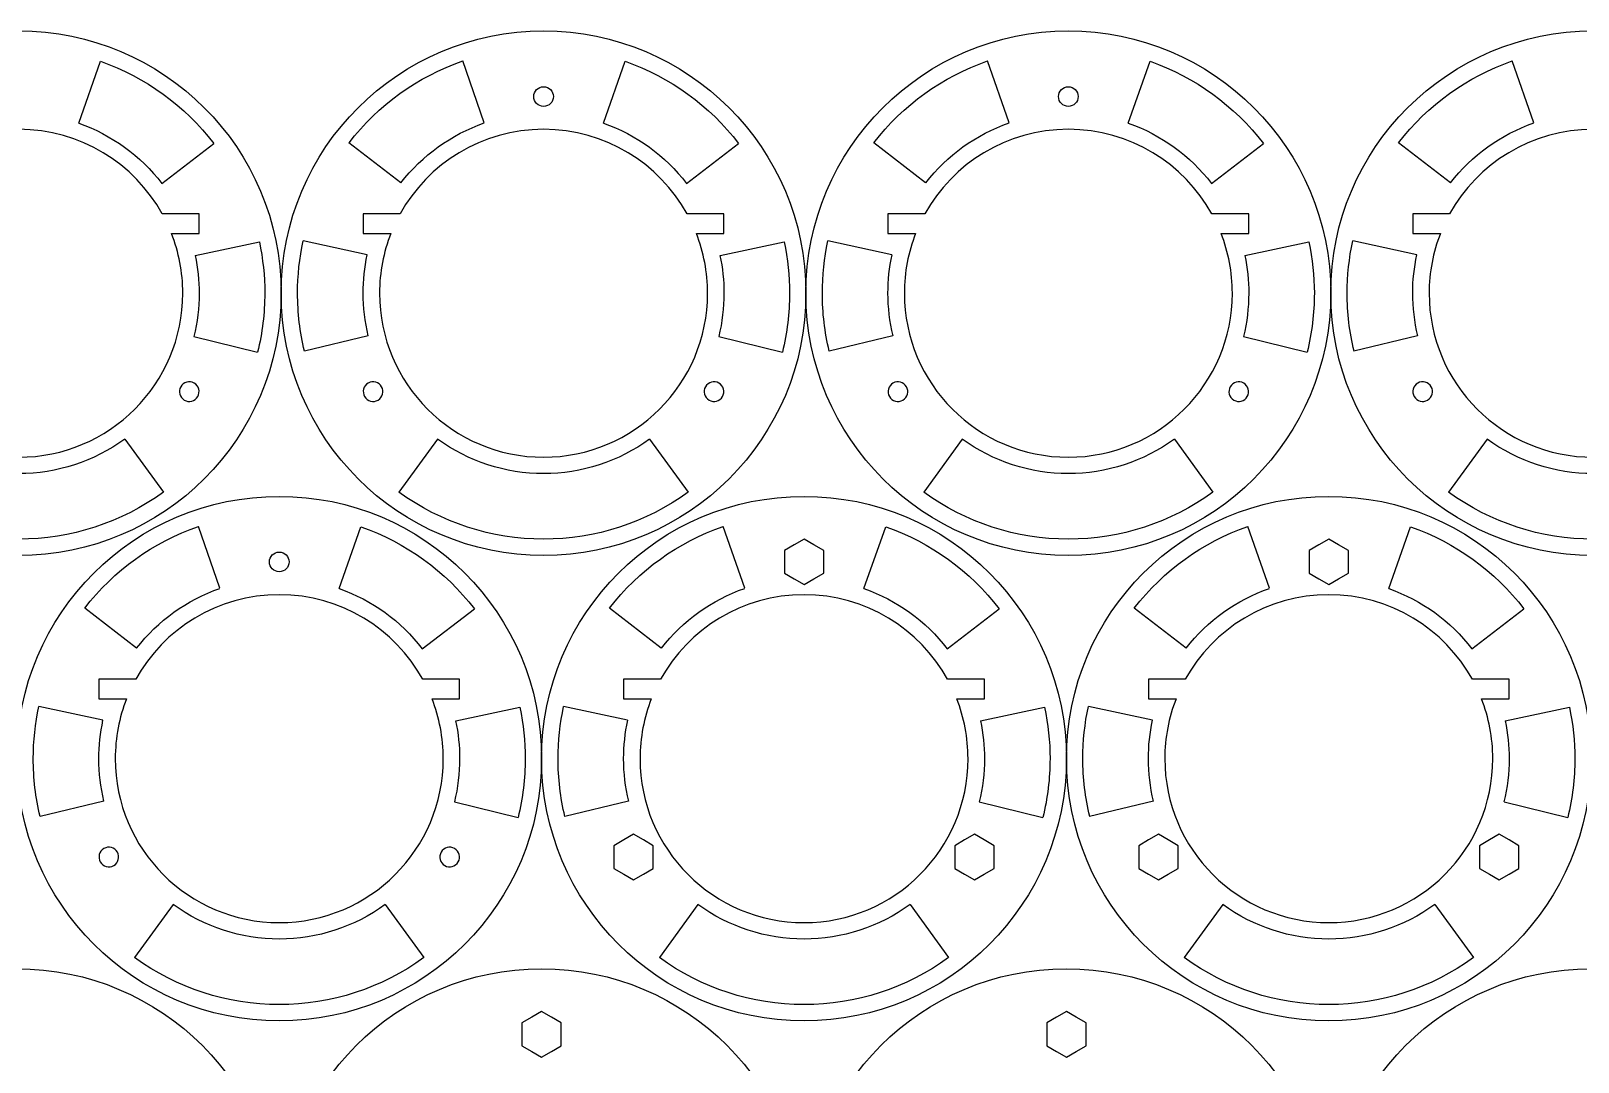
# Model space of a CAD drawing. Extents: x -293 to 296, y -93 to 191.
# Drawn here: x -171.3 to 64.6, y 33.7 to 190.9 of the extents above; entities that cross this region are included whole.
import ezdxf

# ---------------------------------------------------------------- set-up
doc = ezdxf.new("R2010")
doc.units = 0
doc.header["$MEASUREMENT"] = 0
doc.layers.add('LAYER_1', color=7, linetype='CONTINUOUS')

msp = doc.modelspace()

# ---------------------------------------------------------------- linework, layer by layer
at = {"layer": 'LAYER_1', "color": 250}
for centre, major_axis in [((-173.1395, 150.9006), (0, 40.0001)), ((-93.1395, 150.9006), (0, 40.0001)), ((-13.1395, 150.9006), (0, 40.0001)), ((66.8605, 150.9006), (0, 40.0001)), ((-93.1396, 180.9007), (0, 1.5)), ((-13.1396, 180.9007), (0, 1.5)), ((-133.4332, 79.934), (0, 40.0001)), ((-53.4332, 79.934), (0, 40.0001)), ((26.5668, 79.934), (0, 40.0001)), ((-133.4333, 109.9341), (0, 1.5)), ((-173.4395, 7.9006), (0, 40.0001)), ((-93.4395, 7.9006), (0, 40.0001)), ((-13.4395, 7.9006), (0, 40.0001)), ((66.5605, 7.9006), (0, 40.0001))]:
    msp.add_ellipse(centre, major_axis=major_axis, ratio=1, dxfattribs=at)
for points in [[(-164.0027, 176.8463), (-164.0027, 176.8463), (-160.6836, 186.2716), (-160.6836, 186.2716)], [(-160.6837, 186.2716), (-153.8297, 183.858), (-147.8246, 179.5051), (-143.3985, 173.7418)], [(-122.7962, 173.8515), (-118.3495, 179.5976), (-112.3291, 183.9281), (-105.4671, 186.3165)], [(-102.1857, 176.8781), (-102.1857, 176.8781), (-105.4671, 186.3166), (-105.4671, 186.3166)], [(-84.0027, 176.8463), (-84.0027, 176.8463), (-80.6836, 186.2716), (-80.6836, 186.2716)], [(-80.6837, 186.2716), (-73.8297, 183.858), (-67.8246, 179.5051), (-63.3985, 173.7418)], [(-42.7962, 173.8515), (-38.3495, 179.5976), (-32.3291, 183.9281), (-25.4671, 186.3165)], [(-22.1857, 176.8781), (-22.1857, 176.8781), (-25.4671, 186.3166), (-25.4671, 186.3166)], [(-4.0027, 176.8463), (-4.0027, 176.8463), (-0.6836, 186.2716), (-0.6836, 186.2716)], [(-0.6837, 186.2716), (6.1703, 183.858), (12.1754, 179.5051), (16.6015, 173.7418)], [(37.2038, 173.8515), (41.6505, 179.5976), (47.6709, 183.9281), (54.5329, 186.3165)], [(57.8143, 176.8781), (57.8143, 176.8781), (54.5329, 186.3166), (54.5329, 186.3166)], [(-164.0052, 176.8394), (-158.979, 175.0693), (-154.5752, 171.8771), (-151.3294, 167.6509)], [(-114.8898, 167.7287), (-111.6293, 171.9427), (-107.2151, 175.1189), (-102.1834, 176.871)], [(-84.0052, 176.8394), (-78.979, 175.0693), (-74.5752, 171.8771), (-71.3294, 167.6509)], [(-34.8898, 167.7287), (-31.6293, 171.9427), (-27.2151, 175.1189), (-22.1834, 176.871)], [(-4.0052, 176.8394), (1.021, 175.0693), (5.4248, 171.8771), (8.6706, 167.6509)], [(45.1102, 167.7287), (48.3707, 171.9427), (52.7849, 175.1189), (57.8166, 176.871)], [(-151.3283, 167.6517), (-151.3283, 167.6517), (-143.3985, 173.7419), (-143.3985, 173.7419)], [(-114.8968, 167.7343), (-114.8968, 167.7343), (-122.8022, 173.8561), (-122.8022, 173.8561)], [(-71.3283, 167.6517), (-71.3283, 167.6517), (-63.3985, 173.7419), (-63.3985, 173.7419)], [(-34.8968, 167.7343), (-34.8968, 167.7343), (-42.8022, 173.8561), (-42.8022, 173.8561)], [(8.6717, 167.6517), (8.6717, 167.6517), (16.6015, 173.7419), (16.6015, 173.7419)], [(45.1032, 167.7343), (45.1032, 167.7343), (37.1978, 173.8561), (37.1978, 173.8561)], [(-146.2404, 156.645), (-146.2404, 156.645), (-136.4665, 158.7322), (-136.4665, 158.7322)], [(-120.0287, 156.748), (-120.0287, 156.748), (-129.7942, 158.8743), (-129.7942, 158.8743)], [(-66.2404, 156.645), (-66.2404, 156.645), (-56.4665, 158.7322), (-56.4665, 158.7322)], [(-40.0287, 156.748), (-40.0287, 156.748), (-49.7942, 158.8743), (-49.7942, 158.8743)], [(13.7596, 156.645), (13.7596, 156.645), (23.5335, 158.7322), (23.5335, 158.7322)], [(39.9713, 156.748), (39.9713, 156.748), (30.2058, 158.8743), (30.2058, 158.8743)], [(-146.4306, 144.3254), (-146.4306, 144.3254), (-136.7268, 141.9366), (-136.7268, 141.9366)], [(-119.8878, 144.4278), (-119.8878, 144.4278), (-129.6011, 142.0778), (-129.6011, 142.0778)], [(-66.4306, 144.3254), (-66.4306, 144.3254), (-56.7268, 141.9366), (-56.7268, 141.9366)], [(-39.8878, 144.4278), (-39.8878, 144.4278), (-49.6011, 142.0778), (-49.6011, 142.0778)], [(13.5694, 144.3254), (13.5694, 144.3254), (23.2732, 141.9366), (23.2732, 141.9366)], [(40.1122, 144.4278), (40.1122, 144.4278), (30.3989, 142.0778), (30.3989, 142.0778)], [(-156.9743, 128.6511), (-156.9743, 128.6511), (-151.0977, 120.5626), (-151.0977, 120.5626)], [(-109.3048, 128.6511), (-109.3048, 128.6511), (-115.1815, 120.5626), (-115.1815, 120.5626)], [(-76.9743, 128.6511), (-76.9743, 128.6511), (-71.0977, 120.5626), (-71.0977, 120.5626)], [(-29.3048, 128.6511), (-29.3048, 128.6511), (-35.1815, 120.5626), (-35.1815, 120.5626)], [(3.0257, 128.6511), (3.0257, 128.6511), (8.9023, 120.5626), (8.9023, 120.5626)], [(50.6952, 128.6511), (50.6952, 128.6511), (44.8185, 120.5626), (44.8185, 120.5626)], [(-163.0899, 102.8849), (-158.6432, 108.631), (-152.6228, 112.9615), (-145.7608, 115.3499)], [(-142.4794, 105.9115), (-142.4794, 105.9115), (-145.7608, 115.35), (-145.7608, 115.35)], [(-124.2964, 105.8797), (-124.2964, 105.8797), (-120.9773, 115.305), (-120.9773, 115.305)], [(-120.9774, 115.305), (-114.1234, 112.8914), (-108.1183, 108.5385), (-103.6922, 102.7752)], [(-83.0899, 102.8849), (-78.6432, 108.631), (-72.6228, 112.9615), (-65.7608, 115.3499)], [(-62.4794, 105.9115), (-62.4794, 105.9115), (-65.7608, 115.35), (-65.7608, 115.35)], [(-44.2964, 105.8797), (-44.2964, 105.8797), (-40.9773, 115.305), (-40.9773, 115.305)], [(-40.9774, 115.305), (-34.1234, 112.8914), (-28.1183, 108.5385), (-23.6922, 102.7752)], [(-3.0899, 102.8849), (1.3568, 108.631), (7.3772, 112.9615), (14.2392, 115.3499)], [(17.5206, 105.9115), (17.5206, 105.9115), (14.2392, 115.35), (14.2392, 115.35)], [(35.7036, 105.8797), (35.7036, 105.8797), (39.0227, 115.305), (39.0227, 115.305)], [(39.0226, 115.305), (45.8766, 112.8914), (51.8817, 108.5385), (56.3078, 102.7752)], [(-155.1835, 96.7621), (-151.923, 100.9761), (-147.5088, 104.1523), (-142.4771, 105.9044)], [(-124.2989, 105.8728), (-119.2727, 104.1027), (-114.8689, 100.9105), (-111.6231, 96.6843)], [(-75.1835, 96.7621), (-71.923, 100.9761), (-67.5088, 104.1523), (-62.4771, 105.9044)], [(-44.2989, 105.8728), (-39.2727, 104.1027), (-34.8689, 100.9105), (-31.6231, 96.6843)], [(4.8165, 96.7621), (8.077, 100.9761), (12.4912, 104.1523), (17.5229, 105.9044)], [(35.7011, 105.8728), (40.7273, 104.1027), (45.1311, 100.9105), (48.3769, 96.6843)], [(-155.1905, 96.7677), (-155.1905, 96.7677), (-163.0959, 102.8895), (-163.0959, 102.8895)], [(-111.622, 96.6851), (-111.622, 96.6851), (-103.6922, 102.7753), (-103.6922, 102.7753)], [(-75.1905, 96.7677), (-75.1905, 96.7677), (-83.0959, 102.8895), (-83.0959, 102.8895)], [(-31.622, 96.6851), (-31.622, 96.6851), (-23.6922, 102.7753), (-23.6922, 102.7753)], [(4.8095, 96.7677), (4.8095, 96.7677), (-3.0959, 102.8895), (-3.0959, 102.8895)], [(48.378, 96.6851), (48.378, 96.6851), (56.3078, 102.7753), (56.3078, 102.7753)], [(-160.3224, 85.7814), (-160.3224, 85.7814), (-170.0879, 87.9077), (-170.0879, 87.9077)], [(-106.5341, 85.6784), (-106.5341, 85.6784), (-96.7602, 87.7656), (-96.7602, 87.7656)], [(-80.3224, 85.7814), (-80.3224, 85.7814), (-90.0879, 87.9077), (-90.0879, 87.9077)], [(-26.5341, 85.6784), (-26.5341, 85.6784), (-16.7602, 87.7656), (-16.7602, 87.7656)], [(-0.3224, 85.7814), (-0.3224, 85.7814), (-10.0879, 87.9077), (-10.0879, 87.9077)], [(53.4659, 85.6784), (53.4659, 85.6784), (63.2398, 87.7656), (63.2398, 87.7656)], [(-160.1815, 73.4612), (-160.1815, 73.4612), (-169.8948, 71.1112), (-169.8948, 71.1112)], [(-106.7243, 73.3588), (-106.7243, 73.3588), (-97.0205, 70.97), (-97.0205, 70.97)], [(-80.1815, 73.4612), (-80.1815, 73.4612), (-89.8948, 71.1112), (-89.8948, 71.1112)], [(-26.7243, 73.3588), (-26.7243, 73.3588), (-17.0205, 70.97), (-17.0205, 70.97)], [(-0.1815, 73.4612), (-0.1815, 73.4612), (-9.8948, 71.1112), (-9.8948, 71.1112)], [(53.2757, 73.3588), (53.2757, 73.3588), (62.9795, 70.97), (62.9795, 70.97)], [(-149.5985, 57.6845), (-149.5985, 57.6845), (-155.4752, 49.596), (-155.4752, 49.596)], [(-117.268, 57.6845), (-117.268, 57.6845), (-111.3914, 49.596), (-111.3914, 49.596)], [(-69.5985, 57.6845), (-69.5985, 57.6845), (-75.4752, 49.596), (-75.4752, 49.596)], [(-37.268, 57.6845), (-37.268, 57.6845), (-31.3914, 49.596), (-31.3914, 49.596)], [(10.4015, 57.6845), (10.4015, 57.6845), (4.5248, 49.596), (4.5248, 49.596)], [(42.732, 57.6845), (42.732, 57.6845), (48.6086, 49.596), (48.6086, 49.596)]]:
    msp.add_open_spline(points, degree=3, dxfattribs=at)
for points, knots in [([(-200.6396, 163.0007), (-200.6396, 163.0007), (-195.0196, 163.0007), (-195.0196, 163.0007), (-195.0196, 163.0007), (-190.7567, 170.6927), (-182.5569, 175.9007), (-173.1396, 175.9007), (-173.1396, 175.9007), (-163.7223, 175.9007), (-155.5225, 170.6927), (-151.2596, 163.0007), (-151.2596, 163.0007), (-151.2596, 163.0007), (-145.6396, 163.0007), (-145.6396, 163.0007), (-145.6396, 163.0007), (-145.6396, 163.0007), (-145.6396, 160.0007), (-145.6396, 160.0007), (-145.6396, 160.0007), (-145.6396, 160.0007), (-149.8483, 160.0007), (-149.8483, 160.0007), (-149.8483, 160.0007), (-148.7452, 157.1808), (-148.1396, 154.1115), (-148.1396, 150.9007), (-148.1396, 150.9007), (-148.1396, 137.0936), (-159.3325, 125.9007), (-173.1396, 125.9007), (-173.1396, 125.9007), (-186.9467, 125.9007), (-198.1396, 137.0936), (-198.1396, 150.9007), (-198.1396, 150.9007), (-198.1396, 154.1115), (-197.534, 157.1808), (-196.4309, 160.0007), (-196.4309, 160.0007), (-196.4309, 160.0007), (-200.6396, 160.0007), (-200.6396, 160.0007), (-200.6396, 160.0007), (-200.6396, 160.0007), (-200.6396, 163.0007), (-200.6396, 163.0007)], [0, 0, 0, 0, 0.07692308, 0.07692308, 0.07692308, 0.07692308, 0.15384615, 0.15384615, 0.15384615, 0.15384615, 0.23076923, 0.23076923, 0.23076923, 0.23076923, 0.30769231, 0.30769231, 0.30769231, 0.30769231, 0.38461538, 0.38461538, 0.38461538, 0.38461538, 0.46153846, 0.46153846, 0.46153846, 0.46153846, 0.53846154, 0.53846154, 0.53846154, 0.53846154, 0.61538462, 0.61538462, 0.61538462, 0.61538462, 0.69230769, 0.69230769, 0.69230769, 0.69230769, 0.76923077, 0.76923077, 0.76923077, 0.76923077, 0.84615385, 0.84615385, 0.84615385, 0.84615385, 1, 1, 1, 1]), ([(-120.6396, 163.0007), (-120.6396, 163.0007), (-115.0196, 163.0007), (-115.0196, 163.0007), (-115.0196, 163.0007), (-110.7567, 170.6927), (-102.5569, 175.9007), (-93.1396, 175.9007), (-93.1396, 175.9007), (-83.7223, 175.9007), (-75.5225, 170.6927), (-71.2596, 163.0007), (-71.2596, 163.0007), (-71.2596, 163.0007), (-65.6396, 163.0007), (-65.6396, 163.0007), (-65.6396, 163.0007), (-65.6396, 163.0007), (-65.6396, 160.0007), (-65.6396, 160.0007), (-65.6396, 160.0007), (-65.6396, 160.0007), (-69.8483, 160.0007), (-69.8483, 160.0007), (-69.8483, 160.0007), (-68.7452, 157.1808), (-68.1396, 154.1115), (-68.1396, 150.9007), (-68.1396, 150.9007), (-68.1396, 137.0936), (-79.3325, 125.9007), (-93.1396, 125.9007), (-93.1396, 125.9007), (-106.9467, 125.9007), (-118.1396, 137.0936), (-118.1396, 150.9007), (-118.1396, 150.9007), (-118.1396, 154.1115), (-117.534, 157.1808), (-116.4309, 160.0007), (-116.4309, 160.0007), (-116.4309, 160.0007), (-120.6396, 160.0007), (-120.6396, 160.0007), (-120.6396, 160.0007), (-120.6396, 160.0007), (-120.6396, 163.0007), (-120.6396, 163.0007)], [0, 0, 0, 0, 0.07692308, 0.07692308, 0.07692308, 0.07692308, 0.15384615, 0.15384615, 0.15384615, 0.15384615, 0.23076923, 0.23076923, 0.23076923, 0.23076923, 0.30769231, 0.30769231, 0.30769231, 0.30769231, 0.38461538, 0.38461538, 0.38461538, 0.38461538, 0.46153846, 0.46153846, 0.46153846, 0.46153846, 0.53846154, 0.53846154, 0.53846154, 0.53846154, 0.61538462, 0.61538462, 0.61538462, 0.61538462, 0.69230769, 0.69230769, 0.69230769, 0.69230769, 0.76923077, 0.76923077, 0.76923077, 0.76923077, 0.84615385, 0.84615385, 0.84615385, 0.84615385, 1, 1, 1, 1]), ([(-40.6396, 163.0007), (-40.6396, 163.0007), (-35.0196, 163.0007), (-35.0196, 163.0007), (-35.0196, 163.0007), (-30.7567, 170.6927), (-22.5569, 175.9007), (-13.1396, 175.9007), (-13.1396, 175.9007), (-3.7223, 175.9007), (4.4775, 170.6927), (8.7404, 163.0007), (8.7404, 163.0007), (8.7404, 163.0007), (14.3604, 163.0007), (14.3604, 163.0007), (14.3604, 163.0007), (14.3604, 163.0007), (14.3604, 160.0007), (14.3604, 160.0007), (14.3604, 160.0007), (14.3604, 160.0007), (10.1517, 160.0007), (10.1517, 160.0007), (10.1517, 160.0007), (11.2548, 157.1808), (11.8604, 154.1115), (11.8604, 150.9007), (11.8604, 150.9007), (11.8604, 137.0936), (0.6675, 125.9007), (-13.1396, 125.9007), (-13.1396, 125.9007), (-26.9467, 125.9007), (-38.1396, 137.0936), (-38.1396, 150.9007), (-38.1396, 150.9007), (-38.1396, 154.1115), (-37.534, 157.1808), (-36.4309, 160.0007), (-36.4309, 160.0007), (-36.4309, 160.0007), (-40.6396, 160.0007), (-40.6396, 160.0007), (-40.6396, 160.0007), (-40.6396, 160.0007), (-40.6396, 163.0007), (-40.6396, 163.0007)], [0, 0, 0, 0, 0.07692308, 0.07692308, 0.07692308, 0.07692308, 0.15384615, 0.15384615, 0.15384615, 0.15384615, 0.23076923, 0.23076923, 0.23076923, 0.23076923, 0.30769231, 0.30769231, 0.30769231, 0.30769231, 0.38461538, 0.38461538, 0.38461538, 0.38461538, 0.46153846, 0.46153846, 0.46153846, 0.46153846, 0.53846154, 0.53846154, 0.53846154, 0.53846154, 0.61538462, 0.61538462, 0.61538462, 0.61538462, 0.69230769, 0.69230769, 0.69230769, 0.69230769, 0.76923077, 0.76923077, 0.76923077, 0.76923077, 0.84615385, 0.84615385, 0.84615385, 0.84615385, 1, 1, 1, 1]), ([(39.3604, 163.0007), (39.3604, 163.0007), (44.9804, 163.0007), (44.9804, 163.0007), (44.9804, 163.0007), (49.2433, 170.6927), (57.4431, 175.9007), (66.8604, 175.9007), (66.8604, 175.9007), (76.2777, 175.9007), (84.4775, 170.6927), (88.7404, 163.0007), (88.7404, 163.0007), (88.7404, 163.0007), (94.3604, 163.0007), (94.3604, 163.0007), (94.3604, 163.0007), (94.3604, 163.0007), (94.3604, 160.0007), (94.3604, 160.0007), (94.3604, 160.0007), (94.3604, 160.0007), (90.1517, 160.0007), (90.1517, 160.0007), (90.1517, 160.0007), (91.2548, 157.1808), (91.8604, 154.1115), (91.8604, 150.9007), (91.8604, 150.9007), (91.8604, 137.0936), (80.6675, 125.9007), (66.8604, 125.9007), (66.8604, 125.9007), (53.0533, 125.9007), (41.8604, 137.0936), (41.8604, 150.9007), (41.8604, 150.9007), (41.8604, 154.1115), (42.466, 157.1808), (43.5691, 160.0007), (43.5691, 160.0007), (43.5691, 160.0007), (39.3604, 160.0007), (39.3604, 160.0007), (39.3604, 160.0007), (39.3604, 160.0007), (39.3604, 163.0007), (39.3604, 163.0007)], [0, 0, 0, 0, 0.07692308, 0.07692308, 0.07692308, 0.07692308, 0.15384615, 0.15384615, 0.15384615, 0.15384615, 0.23076923, 0.23076923, 0.23076923, 0.23076923, 0.30769231, 0.30769231, 0.30769231, 0.30769231, 0.38461538, 0.38461538, 0.38461538, 0.38461538, 0.46153846, 0.46153846, 0.46153846, 0.46153846, 0.53846154, 0.53846154, 0.53846154, 0.53846154, 0.61538462, 0.61538462, 0.61538462, 0.61538462, 0.69230769, 0.69230769, 0.69230769, 0.69230769, 0.76923077, 0.76923077, 0.76923077, 0.76923077, 0.84615385, 0.84615385, 0.84615385, 0.84615385, 1, 1, 1, 1]), ([(-136.4665, 158.7324), (-135.9168, 156.1579), (-135.6396, 153.5331), (-135.6396, 150.9007), (-135.6396, 150.9007), (-135.6396, 147.8799), (-136.0046, 144.87), (-136.7268, 141.9366)], [0, 0, 0, 0, 0.33333333, 0.33333333, 0.33333333, 0.33333333, 1, 1, 1, 1]), ([(-129.5877, 142.0811), (-130.2866, 144.9689), (-130.6396, 147.9295), (-130.6396, 150.9007), (-130.6396, 150.9007), (-130.6396, 153.5808), (-130.3523, 156.2532), (-129.7826, 158.8719)], [0, 0, 0, 0, 0.33333333, 0.33333333, 0.33333333, 0.33333333, 1, 1, 1, 1]), ([(-56.4665, 158.7324), (-55.9168, 156.1579), (-55.6396, 153.5331), (-55.6396, 150.9007), (-55.6396, 150.9007), (-55.6396, 147.8799), (-56.0046, 144.87), (-56.7268, 141.9366)], [0, 0, 0, 0, 0.33333333, 0.33333333, 0.33333333, 0.33333333, 1, 1, 1, 1]), ([(-49.5877, 142.0811), (-50.2866, 144.9689), (-50.6396, 147.9295), (-50.6396, 150.9007), (-50.6396, 150.9007), (-50.6396, 153.5808), (-50.3523, 156.2532), (-49.7826, 158.8719)], [0, 0, 0, 0, 0.33333333, 0.33333333, 0.33333333, 0.33333333, 1, 1, 1, 1]), ([(23.5335, 158.7324), (24.0832, 156.1579), (24.3604, 153.5331), (24.3604, 150.9007), (24.3604, 150.9007), (24.3604, 147.8799), (23.9954, 144.87), (23.2732, 141.9366)], [0, 0, 0, 0, 0.33333333, 0.33333333, 0.33333333, 0.33333333, 1, 1, 1, 1]), ([(30.4123, 142.0811), (29.7134, 144.9689), (29.3604, 147.9295), (29.3604, 150.9007), (29.3604, 150.9007), (29.3604, 153.5808), (29.6477, 156.2532), (30.2174, 158.8719)], [0, 0, 0, 0, 0.33333333, 0.33333333, 0.33333333, 0.33333333, 1, 1, 1, 1]), ([(-146.246, 156.6439), (-145.8429, 154.7561), (-145.6396, 152.8311), (-145.6396, 150.9007), (-145.6396, 150.9007), (-145.6396, 148.6854), (-145.9072, 146.4782), (-146.4368, 144.327)], [0, 0, 0, 0, 0.33333333, 0.33333333, 0.33333333, 0.33333333, 1, 1, 1, 1]), ([(-119.8681, 144.4327), (-120.3806, 146.5504), (-120.6396, 148.7217), (-120.6396, 150.9007), (-120.6396, 150.9007), (-120.6396, 152.8654), (-120.429, 154.8246), (-120.0115, 156.7444)], [0, 0, 0, 0, 0.33333333, 0.33333333, 0.33333333, 0.33333333, 1, 1, 1, 1]), ([(-66.246, 156.6439), (-65.8429, 154.7561), (-65.6396, 152.8311), (-65.6396, 150.9007), (-65.6396, 150.9007), (-65.6396, 148.6854), (-65.9072, 146.4782), (-66.4368, 144.327)], [0, 0, 0, 0, 0.33333333, 0.33333333, 0.33333333, 0.33333333, 1, 1, 1, 1]), ([(-39.8681, 144.4327), (-40.3806, 146.5504), (-40.6396, 148.7217), (-40.6396, 150.9007), (-40.6396, 150.9007), (-40.6396, 152.8654), (-40.429, 154.8246), (-40.0115, 156.7444)], [0, 0, 0, 0, 0.33333333, 0.33333333, 0.33333333, 0.33333333, 1, 1, 1, 1]), ([(13.754, 156.6439), (14.1571, 154.7561), (14.3604, 152.8311), (14.3604, 150.9007), (14.3604, 150.9007), (14.3604, 148.6854), (14.0928, 146.4782), (13.5632, 144.327)], [0, 0, 0, 0, 0.33333333, 0.33333333, 0.33333333, 0.33333333, 1, 1, 1, 1]), ([(40.1319, 144.4327), (39.6194, 146.5504), (39.3604, 148.7217), (39.3604, 150.9007), (39.3604, 150.9007), (39.3604, 152.8654), (39.571, 154.8246), (39.9885, 156.7444)], [0, 0, 0, 0, 0.33333333, 0.33333333, 0.33333333, 0.33333333, 1, 1, 1, 1]), ([(-145.86, 135.1508), (-146.2741, 134.4336), (-147.1914, 134.1878), (-147.9087, 134.6019), (-147.9087, 134.6019), (-148.626, 135.016), (-148.8718, 135.9333), (-148.4576, 136.6506), (-148.4576, 136.6506), (-148.0435, 137.3678), (-147.1263, 137.6136), (-146.409, 137.1995), (-146.409, 137.1995), (-145.6917, 136.7854), (-145.4459, 135.8681), (-145.86, 135.1508)], [0, 0, 0, 0, 0.2, 0.2, 0.2, 0.2, 0.4, 0.4, 0.4, 0.4, 0.6, 0.6, 0.6, 0.6, 1, 1, 1, 1]), ([(-120.4192, 135.1508), (-120.8333, 135.8681), (-120.5875, 136.7854), (-119.8702, 137.1995), (-119.8702, 137.1995), (-119.1529, 137.6136), (-118.2357, 137.3678), (-117.8215, 136.6506), (-117.8215, 136.6506), (-117.4074, 135.9333), (-117.6532, 135.016), (-118.3705, 134.6019), (-118.3705, 134.6019), (-119.0878, 134.1878), (-120.005, 134.4336), (-120.4192, 135.1508)], [0, 0, 0, 0, 0.2, 0.2, 0.2, 0.2, 0.4, 0.4, 0.4, 0.4, 0.6, 0.6, 0.6, 0.6, 1, 1, 1, 1]), ([(-65.86, 135.1508), (-66.2741, 134.4336), (-67.1914, 134.1878), (-67.9087, 134.6019), (-67.9087, 134.6019), (-68.626, 135.016), (-68.8718, 135.9333), (-68.4576, 136.6506), (-68.4576, 136.6506), (-68.0435, 137.3678), (-67.1263, 137.6136), (-66.409, 137.1995), (-66.409, 137.1995), (-65.6917, 136.7854), (-65.4459, 135.8681), (-65.86, 135.1508)], [0, 0, 0, 0, 0.2, 0.2, 0.2, 0.2, 0.4, 0.4, 0.4, 0.4, 0.6, 0.6, 0.6, 0.6, 1, 1, 1, 1]), ([(-40.4192, 135.1508), (-40.8333, 135.8681), (-40.5875, 136.7854), (-39.8702, 137.1995), (-39.8702, 137.1995), (-39.1529, 137.6136), (-38.2357, 137.3678), (-37.8215, 136.6506), (-37.8215, 136.6506), (-37.4074, 135.9333), (-37.6532, 135.016), (-38.3705, 134.6019), (-38.3705, 134.6019), (-39.0878, 134.1878), (-40.005, 134.4336), (-40.4192, 135.1508)], [0, 0, 0, 0, 0.2, 0.2, 0.2, 0.2, 0.4, 0.4, 0.4, 0.4, 0.6, 0.6, 0.6, 0.6, 1, 1, 1, 1]), ([(14.14, 135.1508), (13.7259, 134.4336), (12.8086, 134.1878), (12.0913, 134.6019), (12.0913, 134.6019), (11.374, 135.016), (11.1282, 135.9333), (11.5424, 136.6506), (11.5424, 136.6506), (11.9565, 137.3678), (12.8737, 137.6136), (13.591, 137.1995), (13.591, 137.1995), (14.3083, 136.7854), (14.5541, 135.8681), (14.14, 135.1508)], [0, 0, 0, 0, 0.2, 0.2, 0.2, 0.2, 0.4, 0.4, 0.4, 0.4, 0.6, 0.6, 0.6, 0.6, 1, 1, 1, 1]), ([(39.5808, 135.1508), (39.1667, 135.8681), (39.4125, 136.7854), (40.1298, 137.1995), (40.1298, 137.1995), (40.8471, 137.6136), (41.7643, 137.3678), (42.1785, 136.6506), (42.1785, 136.6506), (42.5926, 135.9333), (42.3468, 135.016), (41.6295, 134.6019), (41.6295, 134.6019), (40.9122, 134.1878), (39.995, 134.4336), (39.5808, 135.1508)], [0, 0, 0, 0, 0.2, 0.2, 0.2, 0.2, 0.4, 0.4, 0.4, 0.4, 0.6, 0.6, 0.6, 0.6, 1, 1, 1, 1]), ([(-156.9755, 128.6528), (-161.6738, 125.2393), (-167.3321, 123.4007), (-173.1396, 123.4007), (-173.1396, 123.4007), (-178.9471, 123.4007), (-184.6054, 125.2393), (-189.3037, 128.6528)], [0, 0, 0, 0, 0.33333333, 0.33333333, 0.33333333, 0.33333333, 1, 1, 1, 1]), ([(-76.9755, 128.6528), (-81.6738, 125.2393), (-87.3321, 123.4007), (-93.1396, 123.4007), (-93.1396, 123.4007), (-98.9471, 123.4007), (-104.6054, 125.2393), (-109.3037, 128.6528)], [0, 0, 0, 0, 0.33333333, 0.33333333, 0.33333333, 0.33333333, 1, 1, 1, 1]), ([(3.0245, 128.6528), (-1.6738, 125.2393), (-7.3321, 123.4007), (-13.1396, 123.4007), (-13.1396, 123.4007), (-18.9471, 123.4007), (-24.6054, 125.2393), (-29.3037, 128.6528)], [0, 0, 0, 0, 0.33333333, 0.33333333, 0.33333333, 0.33333333, 1, 1, 1, 1]), ([(83.0245, 128.6528), (78.3262, 125.2393), (72.6679, 123.4007), (66.8604, 123.4007), (66.8604, 123.4007), (61.0529, 123.4007), (55.3946, 125.2393), (50.6963, 128.6528)], [0, 0, 0, 0, 0.33333333, 0.33333333, 0.33333333, 0.33333333, 1, 1, 1, 1]), ([(-151.0976, 120.5627), (-157.5044, 115.9078), (-165.2203, 113.4007), (-173.1396, 113.4007), (-173.1396, 113.4007), (-181.0589, 113.4007), (-188.7749, 115.9078), (-195.1817, 120.5627)], [0, 0, 0, 0, 0.33333333, 0.33333333, 0.33333333, 0.33333333, 1, 1, 1, 1]), ([(-71.0976, 120.5627), (-77.5044, 115.9078), (-85.2203, 113.4007), (-93.1396, 113.4007), (-93.1396, 113.4007), (-101.0589, 113.4007), (-108.7749, 115.9078), (-115.1817, 120.5627)], [0, 0, 0, 0, 0.33333333, 0.33333333, 0.33333333, 0.33333333, 1, 1, 1, 1]), ([(8.9024, 120.5627), (2.4956, 115.9078), (-5.2203, 113.4007), (-13.1396, 113.4007), (-13.1396, 113.4007), (-21.0589, 113.4007), (-28.7749, 115.9078), (-35.1817, 120.5627)], [0, 0, 0, 0, 0.33333333, 0.33333333, 0.33333333, 0.33333333, 1, 1, 1, 1]), ([(88.9024, 120.5627), (82.4956, 115.9078), (74.7797, 113.4007), (66.8604, 113.4007), (66.8604, 113.4007), (58.9411, 113.4007), (51.2251, 115.9078), (44.8183, 120.5627)], [0, 0, 0, 0, 0.33333333, 0.33333333, 0.33333333, 0.33333333, 1, 1, 1, 1]), ([(-53.4333, 113.3983), (-53.4333, 113.3983), (-51.9333, 112.5322), (-51.9333, 112.5322), (-51.9333, 112.5322), (-51.9333, 112.5322), (-50.4333, 111.6662), (-50.4333, 111.6662), (-50.4333, 111.6662), (-50.4333, 111.6662), (-50.4333, 109.9341), (-50.4333, 109.9341), (-50.4333, 109.9341), (-50.4333, 109.9341), (-50.4333, 108.202), (-50.4333, 108.202), (-50.4333, 108.202), (-50.4333, 108.202), (-51.9333, 107.336), (-51.9333, 107.336), (-51.9333, 107.336), (-51.9333, 107.336), (-53.4333, 106.4699), (-53.4333, 106.4699), (-53.4333, 106.4699), (-53.4333, 106.4699), (-54.9333, 107.336), (-54.9333, 107.336), (-54.9333, 107.336), (-54.9333, 107.336), (-56.4333, 108.202), (-56.4333, 108.202), (-56.4333, 108.202), (-56.4333, 108.202), (-56.4333, 109.9341), (-56.4333, 109.9341), (-56.4333, 109.9341), (-56.4333, 109.9341), (-56.4333, 111.6662), (-56.4333, 111.6662), (-56.4333, 111.6662), (-56.4333, 111.6662), (-54.9333, 112.5322), (-54.9333, 112.5322), (-54.9333, 112.5322), (-54.9333, 112.5322), (-53.4333, 113.3983), (-53.4333, 113.3983)], [0, 0, 0, 0, 0.07692308, 0.07692308, 0.07692308, 0.07692308, 0.15384615, 0.15384615, 0.15384615, 0.15384615, 0.23076923, 0.23076923, 0.23076923, 0.23076923, 0.30769231, 0.30769231, 0.30769231, 0.30769231, 0.38461538, 0.38461538, 0.38461538, 0.38461538, 0.46153846, 0.46153846, 0.46153846, 0.46153846, 0.53846154, 0.53846154, 0.53846154, 0.53846154, 0.61538462, 0.61538462, 0.61538462, 0.61538462, 0.69230769, 0.69230769, 0.69230769, 0.69230769, 0.76923077, 0.76923077, 0.76923077, 0.76923077, 0.84615385, 0.84615385, 0.84615385, 0.84615385, 1, 1, 1, 1]), ([(26.5667, 113.3983), (26.5667, 113.3983), (28.0667, 112.5322), (28.0667, 112.5322), (28.0667, 112.5322), (28.0667, 112.5322), (29.5667, 111.6662), (29.5667, 111.6662), (29.5667, 111.6662), (29.5667, 111.6662), (29.5667, 109.9341), (29.5667, 109.9341), (29.5667, 109.9341), (29.5667, 109.9341), (29.5667, 108.202), (29.5667, 108.202), (29.5667, 108.202), (29.5667, 108.202), (28.0667, 107.336), (28.0667, 107.336), (28.0667, 107.336), (28.0667, 107.336), (26.5667, 106.4699), (26.5667, 106.4699), (26.5667, 106.4699), (26.5667, 106.4699), (25.0667, 107.336), (25.0667, 107.336), (25.0667, 107.336), (25.0667, 107.336), (23.5667, 108.202), (23.5667, 108.202), (23.5667, 108.202), (23.5667, 108.202), (23.5667, 109.9341), (23.5667, 109.9341), (23.5667, 109.9341), (23.5667, 109.9341), (23.5667, 111.6662), (23.5667, 111.6662), (23.5667, 111.6662), (23.5667, 111.6662), (25.0667, 112.5322), (25.0667, 112.5322), (25.0667, 112.5322), (25.0667, 112.5322), (26.5667, 113.3983), (26.5667, 113.3983)], [0, 0, 0, 0, 0.07692308, 0.07692308, 0.07692308, 0.07692308, 0.15384615, 0.15384615, 0.15384615, 0.15384615, 0.23076923, 0.23076923, 0.23076923, 0.23076923, 0.30769231, 0.30769231, 0.30769231, 0.30769231, 0.38461538, 0.38461538, 0.38461538, 0.38461538, 0.46153846, 0.46153846, 0.46153846, 0.46153846, 0.53846154, 0.53846154, 0.53846154, 0.53846154, 0.61538462, 0.61538462, 0.61538462, 0.61538462, 0.69230769, 0.69230769, 0.69230769, 0.69230769, 0.76923077, 0.76923077, 0.76923077, 0.76923077, 0.84615385, 0.84615385, 0.84615385, 0.84615385, 1, 1, 1, 1]), ([(-160.9333, 92.0341), (-160.9333, 92.0341), (-155.3133, 92.0341), (-155.3133, 92.0341), (-155.3133, 92.0341), (-151.0504, 99.7261), (-142.8506, 104.9341), (-133.4333, 104.9341), (-133.4333, 104.9341), (-124.016, 104.9341), (-115.8162, 99.7261), (-111.5533, 92.0341), (-111.5533, 92.0341), (-111.5533, 92.0341), (-105.9333, 92.0341), (-105.9333, 92.0341), (-105.9333, 92.0341), (-105.9333, 92.0341), (-105.9333, 89.0341), (-105.9333, 89.0341), (-105.9333, 89.0341), (-105.9333, 89.0341), (-110.142, 89.0341), (-110.142, 89.0341), (-110.142, 89.0341), (-109.0389, 86.2142), (-108.4333, 83.1449), (-108.4333, 79.9341), (-108.4333, 79.9341), (-108.4333, 66.127), (-119.6262, 54.9341), (-133.4333, 54.9341), (-133.4333, 54.9341), (-147.2404, 54.9341), (-158.4333, 66.127), (-158.4333, 79.9341), (-158.4333, 79.9341), (-158.4333, 83.1449), (-157.8277, 86.2142), (-156.7246, 89.0341), (-156.7246, 89.0341), (-156.7246, 89.0341), (-160.9333, 89.0341), (-160.9333, 89.0341), (-160.9333, 89.0341), (-160.9333, 89.0341), (-160.9333, 92.0341), (-160.9333, 92.0341)], [0, 0, 0, 0, 0.07692308, 0.07692308, 0.07692308, 0.07692308, 0.15384615, 0.15384615, 0.15384615, 0.15384615, 0.23076923, 0.23076923, 0.23076923, 0.23076923, 0.30769231, 0.30769231, 0.30769231, 0.30769231, 0.38461538, 0.38461538, 0.38461538, 0.38461538, 0.46153846, 0.46153846, 0.46153846, 0.46153846, 0.53846154, 0.53846154, 0.53846154, 0.53846154, 0.61538462, 0.61538462, 0.61538462, 0.61538462, 0.69230769, 0.69230769, 0.69230769, 0.69230769, 0.76923077, 0.76923077, 0.76923077, 0.76923077, 0.84615385, 0.84615385, 0.84615385, 0.84615385, 1, 1, 1, 1]), ([(-80.9333, 92.0341), (-80.9333, 92.0341), (-75.3133, 92.0341), (-75.3133, 92.0341), (-75.3133, 92.0341), (-71.0504, 99.7261), (-62.8506, 104.9341), (-53.4333, 104.9341), (-53.4333, 104.9341), (-44.016, 104.9341), (-35.8162, 99.7261), (-31.5533, 92.0341), (-31.5533, 92.0341), (-31.5533, 92.0341), (-25.9333, 92.0341), (-25.9333, 92.0341), (-25.9333, 92.0341), (-25.9333, 92.0341), (-25.9333, 89.0341), (-25.9333, 89.0341), (-25.9333, 89.0341), (-25.9333, 89.0341), (-30.142, 89.0341), (-30.142, 89.0341), (-30.142, 89.0341), (-29.0389, 86.2142), (-28.4333, 83.1449), (-28.4333, 79.9341), (-28.4333, 79.9341), (-28.4333, 66.127), (-39.6262, 54.9341), (-53.4333, 54.9341), (-53.4333, 54.9341), (-67.2404, 54.9341), (-78.4333, 66.127), (-78.4333, 79.9341), (-78.4333, 79.9341), (-78.4333, 83.1449), (-77.8277, 86.2142), (-76.7246, 89.0341), (-76.7246, 89.0341), (-76.7246, 89.0341), (-80.9333, 89.0341), (-80.9333, 89.0341), (-80.9333, 89.0341), (-80.9333, 89.0341), (-80.9333, 92.0341), (-80.9333, 92.0341)], [0, 0, 0, 0, 0.07692308, 0.07692308, 0.07692308, 0.07692308, 0.15384615, 0.15384615, 0.15384615, 0.15384615, 0.23076923, 0.23076923, 0.23076923, 0.23076923, 0.30769231, 0.30769231, 0.30769231, 0.30769231, 0.38461538, 0.38461538, 0.38461538, 0.38461538, 0.46153846, 0.46153846, 0.46153846, 0.46153846, 0.53846154, 0.53846154, 0.53846154, 0.53846154, 0.61538462, 0.61538462, 0.61538462, 0.61538462, 0.69230769, 0.69230769, 0.69230769, 0.69230769, 0.76923077, 0.76923077, 0.76923077, 0.76923077, 0.84615385, 0.84615385, 0.84615385, 0.84615385, 1, 1, 1, 1]), ([(-0.9333, 92.0341), (-0.9333, 92.0341), (4.6867, 92.0341), (4.6867, 92.0341), (4.6867, 92.0341), (8.9496, 99.7261), (17.1494, 104.9341), (26.5667, 104.9341), (26.5667, 104.9341), (35.984, 104.9341), (44.1838, 99.7261), (48.4467, 92.0341), (48.4467, 92.0341), (48.4467, 92.0341), (54.0667, 92.0341), (54.0667, 92.0341), (54.0667, 92.0341), (54.0667, 92.0341), (54.0667, 89.0341), (54.0667, 89.0341), (54.0667, 89.0341), (54.0667, 89.0341), (49.858, 89.0341), (49.858, 89.0341), (49.858, 89.0341), (50.9611, 86.2142), (51.5667, 83.1449), (51.5667, 79.9341), (51.5667, 79.9341), (51.5667, 66.127), (40.3738, 54.9341), (26.5667, 54.9341), (26.5667, 54.9341), (12.7596, 54.9341), (1.5667, 66.127), (1.5667, 79.9341), (1.5667, 79.9341), (1.5667, 83.1449), (2.1723, 86.2142), (3.2754, 89.0341), (3.2754, 89.0341), (3.2754, 89.0341), (-0.9333, 89.0341), (-0.9333, 89.0341), (-0.9333, 89.0341), (-0.9333, 89.0341), (-0.9333, 92.0341), (-0.9333, 92.0341)], [0, 0, 0, 0, 0.07692308, 0.07692308, 0.07692308, 0.07692308, 0.15384615, 0.15384615, 0.15384615, 0.15384615, 0.23076923, 0.23076923, 0.23076923, 0.23076923, 0.30769231, 0.30769231, 0.30769231, 0.30769231, 0.38461538, 0.38461538, 0.38461538, 0.38461538, 0.46153846, 0.46153846, 0.46153846, 0.46153846, 0.53846154, 0.53846154, 0.53846154, 0.53846154, 0.61538462, 0.61538462, 0.61538462, 0.61538462, 0.69230769, 0.69230769, 0.69230769, 0.69230769, 0.76923077, 0.76923077, 0.76923077, 0.76923077, 0.84615385, 0.84615385, 0.84615385, 0.84615385, 1, 1, 1, 1]), ([(-169.8814, 71.1145), (-170.5803, 74.0023), (-170.9333, 76.9629), (-170.9333, 79.9341), (-170.9333, 79.9341), (-170.9333, 82.6142), (-170.646, 85.2866), (-170.0763, 87.9053)], [0, 0, 0, 0, 0.33333333, 0.33333333, 0.33333333, 0.33333333, 1, 1, 1, 1]), ([(-96.7602, 87.7658), (-96.2105, 85.1913), (-95.9333, 82.5665), (-95.9333, 79.9341), (-95.9333, 79.9341), (-95.9333, 76.9133), (-96.2983, 73.9034), (-97.0205, 70.97)], [0, 0, 0, 0, 0.33333333, 0.33333333, 0.33333333, 0.33333333, 1, 1, 1, 1]), ([(-89.8814, 71.1145), (-90.5803, 74.0023), (-90.9333, 76.9629), (-90.9333, 79.9341), (-90.9333, 79.9341), (-90.9333, 82.6142), (-90.646, 85.2866), (-90.0763, 87.9053)], [0, 0, 0, 0, 0.33333333, 0.33333333, 0.33333333, 0.33333333, 1, 1, 1, 1]), ([(-16.7602, 87.7658), (-16.2105, 85.1913), (-15.9333, 82.5665), (-15.9333, 79.9341), (-15.9333, 79.9341), (-15.9333, 76.9133), (-16.2983, 73.9034), (-17.0205, 70.97)], [0, 0, 0, 0, 0.33333333, 0.33333333, 0.33333333, 0.33333333, 1, 1, 1, 1]), ([(-9.8814, 71.1145), (-10.5803, 74.0023), (-10.9333, 76.9629), (-10.9333, 79.9341), (-10.9333, 79.9341), (-10.9333, 82.6142), (-10.646, 85.2866), (-10.0763, 87.9053)], [0, 0, 0, 0, 0.33333333, 0.33333333, 0.33333333, 0.33333333, 1, 1, 1, 1]), ([(63.2398, 87.7658), (63.7895, 85.1913), (64.0667, 82.5665), (64.0667, 79.9341), (64.0667, 79.9341), (64.0667, 76.9133), (63.7017, 73.9034), (62.9795, 70.97)], [0, 0, 0, 0, 0.33333333, 0.33333333, 0.33333333, 0.33333333, 1, 1, 1, 1]), ([(-160.1618, 73.4661), (-160.6743, 75.5838), (-160.9333, 77.7551), (-160.9333, 79.9341), (-160.9333, 79.9341), (-160.9333, 81.8988), (-160.7227, 83.858), (-160.3052, 85.7778)], [0, 0, 0, 0, 0.33333333, 0.33333333, 0.33333333, 0.33333333, 1, 1, 1, 1]), ([(-106.5397, 85.6773), (-106.1366, 83.7895), (-105.9333, 81.8645), (-105.9333, 79.9341), (-105.9333, 79.9341), (-105.9333, 77.7188), (-106.2009, 75.5116), (-106.7305, 73.3604)], [0, 0, 0, 0, 0.33333333, 0.33333333, 0.33333333, 0.33333333, 1, 1, 1, 1]), ([(-80.1618, 73.4661), (-80.6743, 75.5838), (-80.9333, 77.7551), (-80.9333, 79.9341), (-80.9333, 79.9341), (-80.9333, 81.8988), (-80.7227, 83.858), (-80.3052, 85.7778)], [0, 0, 0, 0, 0.33333333, 0.33333333, 0.33333333, 0.33333333, 1, 1, 1, 1]), ([(-26.5397, 85.6773), (-26.1366, 83.7895), (-25.9333, 81.8645), (-25.9333, 79.9341), (-25.9333, 79.9341), (-25.9333, 77.7188), (-26.2009, 75.5116), (-26.7305, 73.3604)], [0, 0, 0, 0, 0.33333333, 0.33333333, 0.33333333, 0.33333333, 1, 1, 1, 1]), ([(-0.1618, 73.4661), (-0.6743, 75.5838), (-0.9333, 77.7551), (-0.9333, 79.9341), (-0.9333, 79.9341), (-0.9333, 81.8988), (-0.7227, 83.858), (-0.3052, 85.7778)], [0, 0, 0, 0, 0.33333333, 0.33333333, 0.33333333, 0.33333333, 1, 1, 1, 1]), ([(53.4603, 85.6773), (53.8634, 83.7895), (54.0667, 81.8645), (54.0667, 79.9341), (54.0667, 79.9341), (54.0667, 77.7188), (53.7991, 75.5116), (53.2695, 73.3604)], [0, 0, 0, 0, 0.33333333, 0.33333333, 0.33333333, 0.33333333, 1, 1, 1, 1]), ([(-79.4141, 68.3983), (-79.4141, 68.3983), (-77.9141, 67.5322), (-77.9141, 67.5322), (-77.9141, 67.5322), (-77.9141, 67.5322), (-76.4141, 66.6662), (-76.4141, 66.6662), (-76.4141, 66.6662), (-76.4141, 66.6662), (-76.4141, 64.9341), (-76.4141, 64.9341), (-76.4141, 64.9341), (-76.4141, 64.9341), (-76.4141, 63.202), (-76.4141, 63.202), (-76.4141, 63.202), (-76.4141, 63.202), (-77.9141, 62.336), (-77.9141, 62.336), (-77.9141, 62.336), (-77.9141, 62.336), (-79.4141, 61.4699), (-79.4141, 61.4699), (-79.4141, 61.4699), (-79.4141, 61.4699), (-80.9141, 62.336), (-80.9141, 62.336), (-80.9141, 62.336), (-80.9141, 62.336), (-82.4141, 63.202), (-82.4141, 63.202), (-82.4141, 63.202), (-82.4141, 63.202), (-82.4141, 64.9341), (-82.4141, 64.9341), (-82.4141, 64.9341), (-82.4141, 64.9341), (-82.4141, 66.6662), (-82.4141, 66.6662), (-82.4141, 66.6662), (-82.4141, 66.6662), (-80.9141, 67.5322), (-80.9141, 67.5322), (-80.9141, 67.5322), (-80.9141, 67.5322), (-79.4141, 68.3983), (-79.4141, 68.3983)], [0, 0, 0, 0, 0.07692308, 0.07692308, 0.07692308, 0.07692308, 0.15384615, 0.15384615, 0.15384615, 0.15384615, 0.23076923, 0.23076923, 0.23076923, 0.23076923, 0.30769231, 0.30769231, 0.30769231, 0.30769231, 0.38461538, 0.38461538, 0.38461538, 0.38461538, 0.46153846, 0.46153846, 0.46153846, 0.46153846, 0.53846154, 0.53846154, 0.53846154, 0.53846154, 0.61538462, 0.61538462, 0.61538462, 0.61538462, 0.69230769, 0.69230769, 0.69230769, 0.69230769, 0.76923077, 0.76923077, 0.76923077, 0.76923077, 0.84615385, 0.84615385, 0.84615385, 0.84615385, 1, 1, 1, 1]), ([(-27.4525, 68.3983), (-27.4525, 68.3983), (-25.9525, 67.5322), (-25.9525, 67.5322), (-25.9525, 67.5322), (-25.9525, 67.5322), (-24.4525, 66.6662), (-24.4525, 66.6662), (-24.4525, 66.6662), (-24.4525, 66.6662), (-24.4525, 64.9341), (-24.4525, 64.9341), (-24.4525, 64.9341), (-24.4525, 64.9341), (-24.4525, 63.202), (-24.4525, 63.202), (-24.4525, 63.202), (-24.4525, 63.202), (-25.9525, 62.336), (-25.9525, 62.336), (-25.9525, 62.336), (-25.9525, 62.336), (-27.4525, 61.4699), (-27.4525, 61.4699), (-27.4525, 61.4699), (-27.4525, 61.4699), (-28.9525, 62.336), (-28.9525, 62.336), (-28.9525, 62.336), (-28.9525, 62.336), (-30.4525, 63.202), (-30.4525, 63.202), (-30.4525, 63.202), (-30.4525, 63.202), (-30.4525, 64.9341), (-30.4525, 64.9341), (-30.4525, 64.9341), (-30.4525, 64.9341), (-30.4525, 66.6662), (-30.4525, 66.6662), (-30.4525, 66.6662), (-30.4525, 66.6662), (-28.9525, 67.5322), (-28.9525, 67.5322), (-28.9525, 67.5322), (-28.9525, 67.5322), (-27.4525, 68.3983), (-27.4525, 68.3983)], [0, 0, 0, 0, 0.07692308, 0.07692308, 0.07692308, 0.07692308, 0.15384615, 0.15384615, 0.15384615, 0.15384615, 0.23076923, 0.23076923, 0.23076923, 0.23076923, 0.30769231, 0.30769231, 0.30769231, 0.30769231, 0.38461538, 0.38461538, 0.38461538, 0.38461538, 0.46153846, 0.46153846, 0.46153846, 0.46153846, 0.53846154, 0.53846154, 0.53846154, 0.53846154, 0.61538462, 0.61538462, 0.61538462, 0.61538462, 0.69230769, 0.69230769, 0.69230769, 0.69230769, 0.76923077, 0.76923077, 0.76923077, 0.76923077, 0.84615385, 0.84615385, 0.84615385, 0.84615385, 1, 1, 1, 1]), ([(0.5859, 68.3983), (0.5859, 68.3983), (2.0859, 67.5322), (2.0859, 67.5322), (2.0859, 67.5322), (2.0859, 67.5322), (3.5859, 66.6662), (3.5859, 66.6662), (3.5859, 66.6662), (3.5859, 66.6662), (3.5859, 64.9341), (3.5859, 64.9341), (3.5859, 64.9341), (3.5859, 64.9341), (3.5859, 63.202), (3.5859, 63.202), (3.5859, 63.202), (3.5859, 63.202), (2.0859, 62.336), (2.0859, 62.336), (2.0859, 62.336), (2.0859, 62.336), (0.5859, 61.4699), (0.5859, 61.4699), (0.5859, 61.4699), (0.5859, 61.4699), (-0.9141, 62.336), (-0.9141, 62.336), (-0.9141, 62.336), (-0.9141, 62.336), (-2.4141, 63.202), (-2.4141, 63.202), (-2.4141, 63.202), (-2.4141, 63.202), (-2.4141, 64.9341), (-2.4141, 64.9341), (-2.4141, 64.9341), (-2.4141, 64.9341), (-2.4141, 66.6662), (-2.4141, 66.6662), (-2.4141, 66.6662), (-2.4141, 66.6662), (-0.9141, 67.5322), (-0.9141, 67.5322), (-0.9141, 67.5322), (-0.9141, 67.5322), (0.5859, 68.3983), (0.5859, 68.3983)], [0, 0, 0, 0, 0.07692308, 0.07692308, 0.07692308, 0.07692308, 0.15384615, 0.15384615, 0.15384615, 0.15384615, 0.23076923, 0.23076923, 0.23076923, 0.23076923, 0.30769231, 0.30769231, 0.30769231, 0.30769231, 0.38461538, 0.38461538, 0.38461538, 0.38461538, 0.46153846, 0.46153846, 0.46153846, 0.46153846, 0.53846154, 0.53846154, 0.53846154, 0.53846154, 0.61538462, 0.61538462, 0.61538462, 0.61538462, 0.69230769, 0.69230769, 0.69230769, 0.69230769, 0.76923077, 0.76923077, 0.76923077, 0.76923077, 0.84615385, 0.84615385, 0.84615385, 0.84615385, 1, 1, 1, 1]), ([(52.5475, 68.3983), (52.5475, 68.3983), (54.0475, 67.5322), (54.0475, 67.5322), (54.0475, 67.5322), (54.0475, 67.5322), (55.5475, 66.6662), (55.5475, 66.6662), (55.5475, 66.6662), (55.5475, 66.6662), (55.5475, 64.9341), (55.5475, 64.9341), (55.5475, 64.9341), (55.5475, 64.9341), (55.5475, 63.202), (55.5475, 63.202), (55.5475, 63.202), (55.5475, 63.202), (54.0475, 62.336), (54.0475, 62.336), (54.0475, 62.336), (54.0475, 62.336), (52.5475, 61.4699), (52.5475, 61.4699), (52.5475, 61.4699), (52.5475, 61.4699), (51.0475, 62.336), (51.0475, 62.336), (51.0475, 62.336), (51.0475, 62.336), (49.5475, 63.202), (49.5475, 63.202), (49.5475, 63.202), (49.5475, 63.202), (49.5475, 64.9341), (49.5475, 64.9341), (49.5475, 64.9341), (49.5475, 64.9341), (49.5475, 66.6662), (49.5475, 66.6662), (49.5475, 66.6662), (49.5475, 66.6662), (51.0475, 67.5322), (51.0475, 67.5322), (51.0475, 67.5322), (51.0475, 67.5322), (52.5475, 68.3983), (52.5475, 68.3983)], [0, 0, 0, 0, 0.07692308, 0.07692308, 0.07692308, 0.07692308, 0.15384615, 0.15384615, 0.15384615, 0.15384615, 0.23076923, 0.23076923, 0.23076923, 0.23076923, 0.30769231, 0.30769231, 0.30769231, 0.30769231, 0.38461538, 0.38461538, 0.38461538, 0.38461538, 0.46153846, 0.46153846, 0.46153846, 0.46153846, 0.53846154, 0.53846154, 0.53846154, 0.53846154, 0.61538462, 0.61538462, 0.61538462, 0.61538462, 0.69230769, 0.69230769, 0.69230769, 0.69230769, 0.76923077, 0.76923077, 0.76923077, 0.76923077, 0.84615385, 0.84615385, 0.84615385, 0.84615385, 1, 1, 1, 1]), ([(-160.7129, 64.1842), (-161.127, 64.9015), (-160.8812, 65.8188), (-160.1639, 66.2329), (-160.1639, 66.2329), (-159.4466, 66.647), (-158.5294, 66.4012), (-158.1152, 65.684), (-158.1152, 65.684), (-157.7011, 64.9667), (-157.9469, 64.0494), (-158.6642, 63.6353), (-158.6642, 63.6353), (-159.3815, 63.2212), (-160.2987, 63.467), (-160.7129, 64.1842)], [0, 0, 0, 0, 0.2, 0.2, 0.2, 0.2, 0.4, 0.4, 0.4, 0.4, 0.6, 0.6, 0.6, 0.6, 1, 1, 1, 1]), ([(-106.1537, 64.1842), (-106.5678, 63.467), (-107.4851, 63.2212), (-108.2024, 63.6353), (-108.2024, 63.6353), (-108.9197, 64.0494), (-109.1655, 64.9667), (-108.7513, 65.684), (-108.7513, 65.684), (-108.3372, 66.4012), (-107.42, 66.647), (-106.7027, 66.2329), (-106.7027, 66.2329), (-105.9854, 65.8188), (-105.7396, 64.9015), (-106.1537, 64.1842)], [0, 0, 0, 0, 0.2, 0.2, 0.2, 0.2, 0.4, 0.4, 0.4, 0.4, 0.6, 0.6, 0.6, 0.6, 1, 1, 1, 1]), ([(-117.2692, 57.6862), (-121.9675, 54.2727), (-127.6258, 52.4341), (-133.4333, 52.4341), (-133.4333, 52.4341), (-139.2408, 52.4341), (-144.8991, 54.2727), (-149.5974, 57.6862)], [0, 0, 0, 0, 0.33333333, 0.33333333, 0.33333333, 0.33333333, 1, 1, 1, 1]), ([(-37.2692, 57.6862), (-41.9675, 54.2727), (-47.6258, 52.4341), (-53.4333, 52.4341), (-53.4333, 52.4341), (-59.2408, 52.4341), (-64.8991, 54.2727), (-69.5974, 57.6862)], [0, 0, 0, 0, 0.33333333, 0.33333333, 0.33333333, 0.33333333, 1, 1, 1, 1]), ([(42.7308, 57.6862), (38.0325, 54.2727), (32.3742, 52.4341), (26.5667, 52.4341), (26.5667, 52.4341), (20.7592, 52.4341), (15.1009, 54.2727), (10.4026, 57.6862)], [0, 0, 0, 0, 0.33333333, 0.33333333, 0.33333333, 0.33333333, 1, 1, 1, 1]), ([(-111.3913, 49.5961), (-117.7981, 44.9412), (-125.514, 42.4341), (-133.4333, 42.4341), (-133.4333, 42.4341), (-141.3526, 42.4341), (-149.0686, 44.9412), (-155.4754, 49.5961)], [0, 0, 0, 0, 0.33333333, 0.33333333, 0.33333333, 0.33333333, 1, 1, 1, 1]), ([(-31.3913, 49.5961), (-37.7981, 44.9412), (-45.514, 42.4341), (-53.4333, 42.4341), (-53.4333, 42.4341), (-61.3526, 42.4341), (-69.0686, 44.9412), (-75.4754, 49.5961)], [0, 0, 0, 0, 0.33333333, 0.33333333, 0.33333333, 0.33333333, 1, 1, 1, 1]), ([(48.6087, 49.5961), (42.2019, 44.9412), (34.486, 42.4341), (26.5667, 42.4341), (26.5667, 42.4341), (18.6474, 42.4341), (10.9314, 44.9412), (4.5246, 49.5961)], [0, 0, 0, 0, 0.33333333, 0.33333333, 0.33333333, 0.33333333, 1, 1, 1, 1]), ([(-93.4396, 41.3649), (-93.4396, 41.3649), (-91.9396, 40.4988), (-91.9396, 40.4988), (-91.9396, 40.4988), (-91.9396, 40.4988), (-90.4396, 39.6328), (-90.4396, 39.6328), (-90.4396, 39.6328), (-90.4396, 39.6328), (-90.4396, 37.9007), (-90.4396, 37.9007), (-90.4396, 37.9007), (-90.4396, 37.9007), (-90.4396, 36.1686), (-90.4396, 36.1686), (-90.4396, 36.1686), (-90.4396, 36.1686), (-91.9396, 35.3026), (-91.9396, 35.3026), (-91.9396, 35.3026), (-91.9396, 35.3026), (-93.4396, 34.4365), (-93.4396, 34.4365), (-93.4396, 34.4365), (-93.4396, 34.4365), (-94.9396, 35.3026), (-94.9396, 35.3026), (-94.9396, 35.3026), (-94.9396, 35.3026), (-96.4396, 36.1686), (-96.4396, 36.1686), (-96.4396, 36.1686), (-96.4396, 36.1686), (-96.4396, 37.9007), (-96.4396, 37.9007), (-96.4396, 37.9007), (-96.4396, 37.9007), (-96.4396, 39.6328), (-96.4396, 39.6328), (-96.4396, 39.6328), (-96.4396, 39.6328), (-94.9396, 40.4988), (-94.9396, 40.4988), (-94.9396, 40.4988), (-94.9396, 40.4988), (-93.4396, 41.3649), (-93.4396, 41.3649)], [0, 0, 0, 0, 0.07692308, 0.07692308, 0.07692308, 0.07692308, 0.15384615, 0.15384615, 0.15384615, 0.15384615, 0.23076923, 0.23076923, 0.23076923, 0.23076923, 0.30769231, 0.30769231, 0.30769231, 0.30769231, 0.38461538, 0.38461538, 0.38461538, 0.38461538, 0.46153846, 0.46153846, 0.46153846, 0.46153846, 0.53846154, 0.53846154, 0.53846154, 0.53846154, 0.61538462, 0.61538462, 0.61538462, 0.61538462, 0.69230769, 0.69230769, 0.69230769, 0.69230769, 0.76923077, 0.76923077, 0.76923077, 0.76923077, 0.84615385, 0.84615385, 0.84615385, 0.84615385, 1, 1, 1, 1]), ([(-13.4396, 41.3649), (-13.4396, 41.3649), (-11.9396, 40.4988), (-11.9396, 40.4988), (-11.9396, 40.4988), (-11.9396, 40.4988), (-10.4396, 39.6328), (-10.4396, 39.6328), (-10.4396, 39.6328), (-10.4396, 39.6328), (-10.4396, 37.9007), (-10.4396, 37.9007), (-10.4396, 37.9007), (-10.4396, 37.9007), (-10.4396, 36.1686), (-10.4396, 36.1686), (-10.4396, 36.1686), (-10.4396, 36.1686), (-11.9396, 35.3026), (-11.9396, 35.3026), (-11.9396, 35.3026), (-11.9396, 35.3026), (-13.4396, 34.4365), (-13.4396, 34.4365), (-13.4396, 34.4365), (-13.4396, 34.4365), (-14.9396, 35.3026), (-14.9396, 35.3026), (-14.9396, 35.3026), (-14.9396, 35.3026), (-16.4396, 36.1686), (-16.4396, 36.1686), (-16.4396, 36.1686), (-16.4396, 36.1686), (-16.4396, 37.9007), (-16.4396, 37.9007), (-16.4396, 37.9007), (-16.4396, 37.9007), (-16.4396, 39.6328), (-16.4396, 39.6328), (-16.4396, 39.6328), (-16.4396, 39.6328), (-14.9396, 40.4988), (-14.9396, 40.4988), (-14.9396, 40.4988), (-14.9396, 40.4988), (-13.4396, 41.3649), (-13.4396, 41.3649)], [0, 0, 0, 0, 0.07692308, 0.07692308, 0.07692308, 0.07692308, 0.15384615, 0.15384615, 0.15384615, 0.15384615, 0.23076923, 0.23076923, 0.23076923, 0.23076923, 0.30769231, 0.30769231, 0.30769231, 0.30769231, 0.38461538, 0.38461538, 0.38461538, 0.38461538, 0.46153846, 0.46153846, 0.46153846, 0.46153846, 0.53846154, 0.53846154, 0.53846154, 0.53846154, 0.61538462, 0.61538462, 0.61538462, 0.61538462, 0.69230769, 0.69230769, 0.69230769, 0.69230769, 0.76923077, 0.76923077, 0.76923077, 0.76923077, 0.84615385, 0.84615385, 0.84615385, 0.84615385, 1, 1, 1, 1])]:
    msp.add_open_spline(points, degree=3, knots=knots, dxfattribs=at)

doc.saveas('drawing.dxf')
